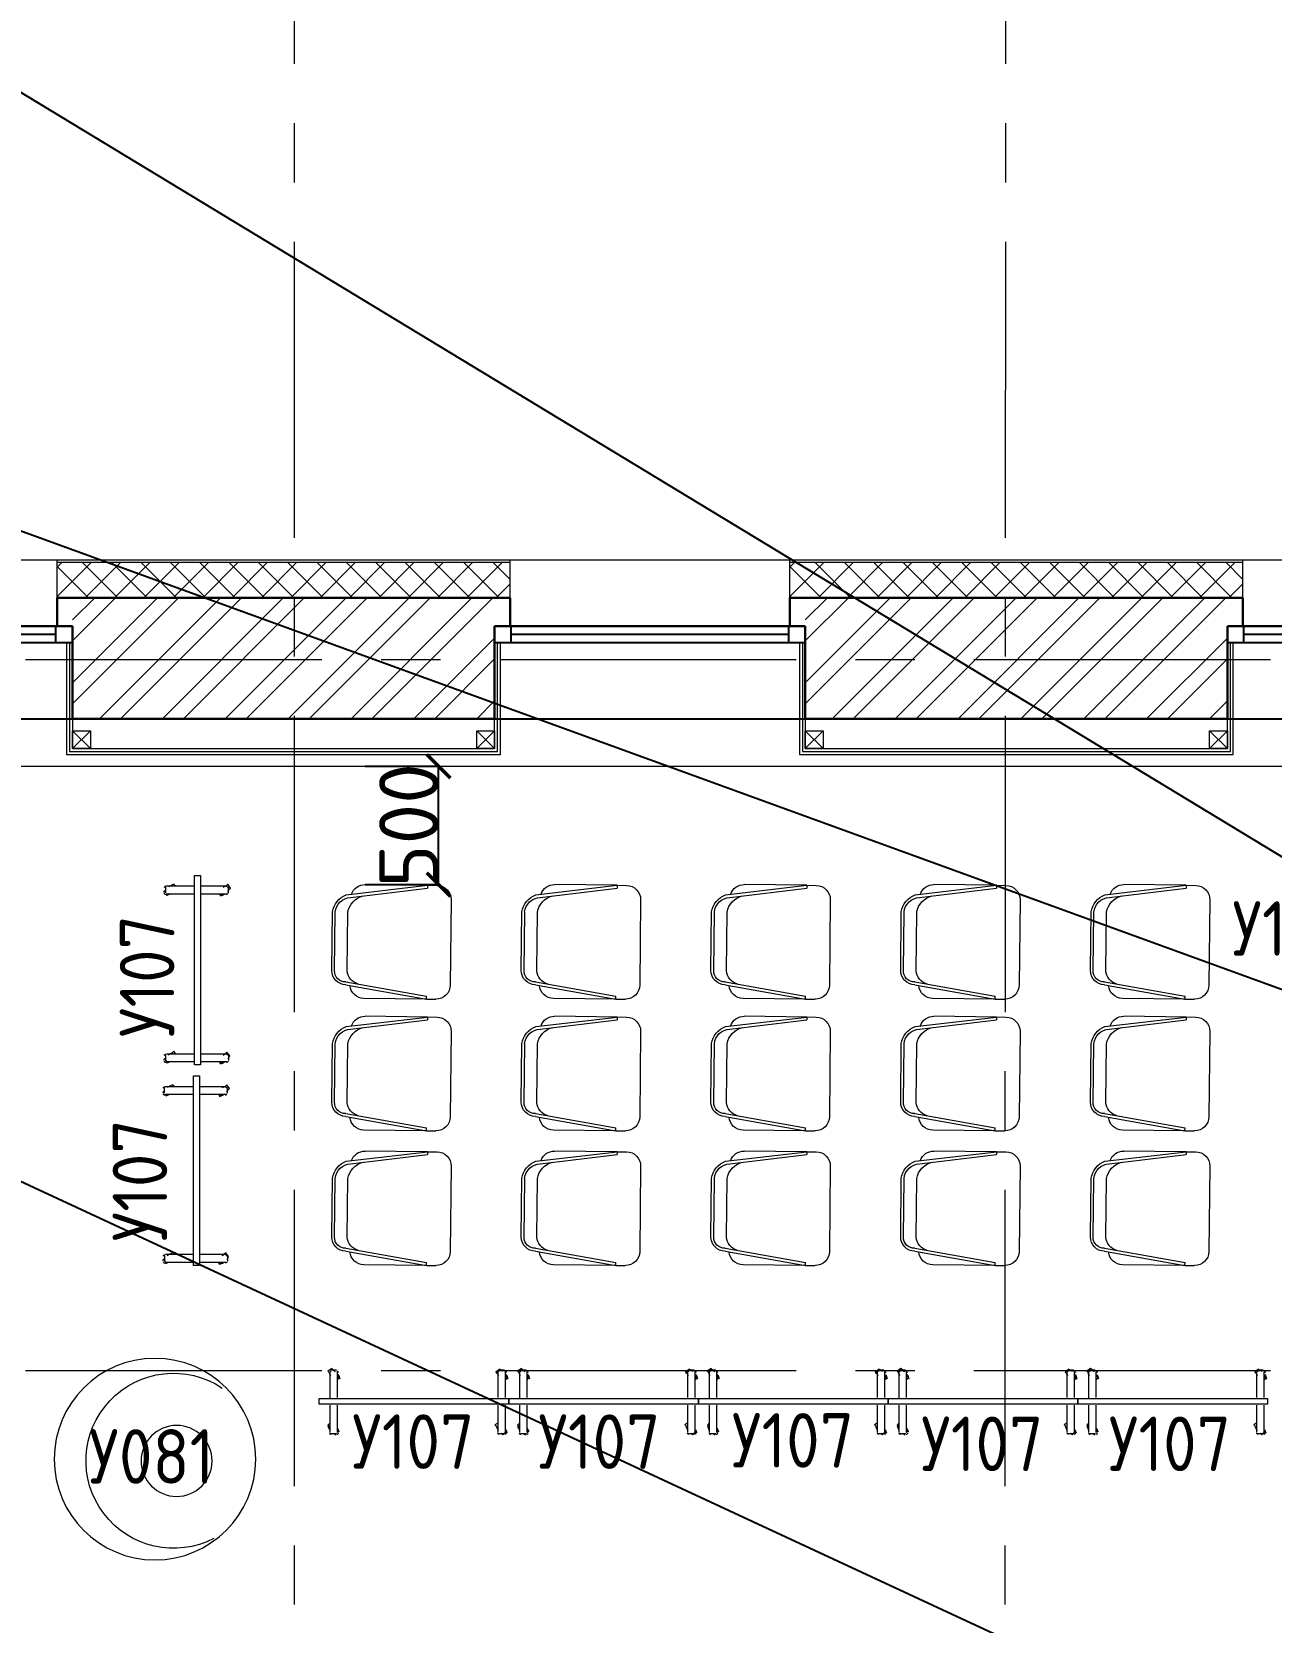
# Model space of a CAD drawing. Header units: millimetres. Extents: x -8417289 to 9420486, y 0 to 166066.
# Drawn here: x 65536 to 70762, y 126539 to 133249 of the extents above; entities that cross this region are included whole.
import ezdxf
from ezdxf import colors
from ezdxf.entities.mleader import LeaderData, LeaderLine
from ezdxf.math import Vec2, Vec3

# ---------------------------------------------------------------- set-up
doc = ezdxf.new("R2010")
doc.units = ezdxf.units.MM
doc.header["$MEASUREMENT"] = 0
doc.header["$PDMODE"] = 3
doc.header["$PDSIZE"] = -4
doc.linetypes.add('CENTER', pattern=[2, 1.25, -0.25, 0.25, -0.25])
doc.layers.get('0').update_dxf_attribs({"color": 250, "lineweight": 9})
doc.layers.get('Defpoints').update_dxf_attribs({"color": 6})
for name, color, linetype, lineweight in [('_0', 250, 'Continuous', 9), ('АР_Навесной фасад', 147, 'Continuous', 5), ('АР_Оси', 195, 'Continuous', 9), ('АР_Подоконники', 163, 'Continuous', 9), ('АР_Сущ Несущая стена', 216, 'Continuous', 30), ('АР_Утеплитель', 250, 'Continuous', 9), ('АР_Штриховка кирпич', 250, 'Continuous', 9), ('ТХ_мебель передв', 250, 'Continuous', 13), ('ТХ_мебель_библ', 250, 'Continuous', 13)]:
    doc.layers.add(name, color=color, linetype=linetype, lineweight=lineweight)
for name, color, linetype in [('АР_новое окно', 155, 'Continuous'), ('ТХ_мебель_библ_поз', 47, 'Continuous'), ('ТХ_привязки ЭО', 96, 'Continuous'), ('ТХ_привязки_СС', 3, 'Continuous'), ('ТХ_размеры', 240, 'Continuous')]:
    doc.layers.add(name, color=color, linetype=linetype)
doc.layers.add('ТХ_Задание КР', color=7, linetype='Continuous', true_color=0x9a5430)
doc.styles.add('ISOCPEUR', font='isocpeur.TTF')
doc.styles.add('ISOCPEUR_1', font='isocpeur.TTF', dxfattribs={"width": 0.9, "height": 250})
doc.styles.add('ГОСТ 2.304', font='isocpeur.TTF', dxfattribs={"width": 0.7})
doc.dimstyles.new('Копия SPDS', dxfattribs={"dimtxt": 250, "dimasz": 100, "dimexe": 0.5, "dimexo": 0.625, "dimtad": 1, "dimdec": 0, "dimrnd": 10, "dimtxsty": 'ISOCPEUR', "dimblk": 'ARCHTICK', "dimcen": 2.5, "dimdle": 0.5, "dimclrd": 256, "dimclre": 256, "dimclrt": 256, "dimadec": 0, "dimazin": 2, "dimtfac": 0.75, "dimtdec": 0, "dimtmove": 1, "dimatfit": 3, "dimfxl": 1, "dimtolj": 1, "dimarcsym": 1})

# ---------------------------------------------------------------- blocks, each defined once
blk = doc.blocks.new('*U156')
at = {"layer": 'АР_новое окно', "lineweight": 20}
for p, q in [((0, 1310), (-70, 1310)), ((0, 0), (-70, 0))]:
    blk.add_line(p, q, dxfattribs=at)
at = {"layer": 'АР_новое окно'}
for p, q in [((-70, 1310), (-70, 0)), ((-70, 0), (-70, 1310)), ((0, 1310), (0, 0)), ((0, 1240), (-70, 1240)), ((-35, 1240), (-35, 70)), ((0, 70), (-70, 70))]:
    blk.add_line(p, q, dxfattribs=at)
blk = doc.blocks.new('A$Ce02d65bd')
at = {"ltscale": 100}
for points in [[(0, 0), (0, 75), (75, 75), (75, 0), (0, 0)], [(0, 0), (75, 75)], [(0, 75), (75, 0)]]:
    blk.add_lwpolyline(points, dxfattribs=at)
blk = doc.blocks.new('frecn gthtujhjlrf 800')
at = {"lineweight": 0}
blk.add_lwpolyline([(-5203.9, 59070.7, 0.044658), (-5197.6, 59061.7), (-5201.6, 59065.6), (-5189.6, 59081.6), (-5185.6, 59077.6)], format="xyb", dxfattribs=at)
for points in [[(-5197.6, 59049.7), (-5197.6, 59073.6)], [(-5193.6, 59077.6), (-5078, 59077.5)], [(-5078.1, 59045.6), (-5193.6, 59045.7)], [(-5153.8, 59045.7), (-5161.8, 59033.7), (-5173.7, 59045.7)], [(-4938.6, 59045.5), (-5046.2, 59045.6)], [(-5046.1, 59077.5), (-4938.5, 59077.4)], [(-4970.4, 59077.4), (-4966.4, 59085.4), (-4954.5, 59077.4)], [(-4930.6, 59057.5), (-4926.6, 59053.5), (-4938.6, 59037.6), (-4946.5, 59045.5)], [(-4930.6, 59073.4), (-4930.6, 59049.5)], [(-5181.9, 58369.1), (-5189.9, 58377.1), (-5193.9, 58369.1), (-5078.3, 58369)], [(-4970.7, 58369), (-4962.7, 58376.9), (-4954.8, 58369)], [(-5197.9, 58341.2), (-5197.9, 58365.1), (-5201.9, 58361.1), (-5197.9, 58357.2)], [(-5078.3, 58337.2), (-5193.9, 58337.2)], [(-5154.1, 58337.2), (-5162, 58329.2), (-5174, 58337.2)], [(-4938.9, 58337.1), (-5046.5, 58337.1)], [(-5046.4, 58369), (-4938.8, 58368.9)], [(-4930.9, 58353), (-4922.9, 58345), (-4934.9, 58329.1), (-4942.8, 58337.1)], [(-4930.9, 58364.9), (-4930.9, 58341)]]:
    blk.add_lwpolyline(points, dxfattribs=at)
blk.add_lwpolyline([(-5074.6, 58291.6), (-5049.6, 58291.6), (-5049.6, 59091.6), (-5074.6, 59091.6)], close=True)
for centre, radius, start, end in [((-5195.6, 59075.6), 5.98, 89.96162, 179.9619), ((-5195.6, 59051.7), 5.98, 179.96162, 269.9619), ((-5207.6, 59027.8), 57.8, 62.29255, 76.60243), ((-5151.7, 59095.5), 57.8, 234.11356, 256.60228), ((-4980.4, 59031.6), 57.8, 56.74447, 76.60244), ((-4924.6, 59099.3), 57.8, 239.233, 256.60239), ((-4940.6, 59051.5), 5.98, 269.96162, 359.9619), ((-4940.5, 59075.4), 5.98, 359.96162, 89.9619), ((-4980.4, 59031.6), 57.8, 25.43903, 38.1777), ((-5203.9, 58319.3), 57.8, 59.42525, 76.60232), ((-4980.7, 58323.1), 57.8, 55.98102, 76.60235), ((-5152, 58387), 57.8, 205.43892, 212.84397), ((-5195.9, 58367.1), 5.98, 89.96162, 179.9619), ((-5195.9, 58343.2), 5.98, 179.96162, 269.9619), ((-5152, 58387), 57.8, 236.56888, 256.6024), ((-4924.9, 58390.9), 57.8, 240.07353, 256.60241), ((-4940.8, 58366.9), 5.98, 359.96162, 89.9619), ((-4940.8, 58343), 5.98, 269.96162, 359.9619), ((-4980.7, 58323.1), 57.8, 25.43882, 39.82591)]:
    blk.add_arc(centre, radius, start, end, dxfattribs=at)
blk = doc.blocks.new('стул буфетный')
for p, q in [((29962.5, -82077.5), (29916.6, -82077.5)), ((29956.6, -82077.5), (29956.6, -82089.9)), ((30298.9, -82121.3), (29956.6, -82077.5)), ((29956.6, -82077.5), (30220, -82077.5)), ((30281, -82132.1), (29956.6, -82089.9)), ((29856.6, -82137.5), (29856.6, -82497.5)), ((30291.6, -82441.4), (30291.6, -82194.5)), ((30345, -82441.4), (30345, -82194.5)), ((30356.6, -82441), (30356.6, -82194.1)), ((30296.6, -82488.7), (29956.6, -82545.2)), ((30296.6, -82501), (29956.6, -82557.5)), ((29956.6, -82557.5), (29916.6, -82557.5)), ((29956.6, -82557.5), (29956.6, -82545.2)), ((29956.6, -82557.5), (30220, -82557.5))]:
    blk.add_line(p, q)
for centre, radius, start, end in [((29916.6, -82137.5), 60, 90, 180), ((30220, -82137.5), 60, 18.52036, 90), ((30206.4, -82208.8), 86.4, 9.54086, 75.19327), ((30265.5, -82206.9), 91.9, 8.03783, 68.67467), ((30276.4, -82200.9), 69, 5.33572, 86.14288), ((30227.2, -82434.9), 64.7, 285.56458, 354.30994), ((30296.6, -82441), 60, 270, 0), ((30298.7, -82442.3), 46.4, 267.3874, 1.19497), ((29916.6, -82497.5), 60, 180, 270), ((30220, -82497.5), 60, 270, 354.01307)]:
    blk.add_arc(centre, radius, start, end)
blk = doc.blocks.new('пуф мешок д850')
for centre, radius in [((-5916.6, 23036.1), 425), ((-6008, 23029.4), 149.7)]:
    blk.add_circle(centre, radius)
blk.add_arc((-5995.2, 23029.9), 369.3, 241.95581, 123.21955)
blk = doc.blocks.new('_ArchTick')
at = {"color": 0, "linetype": 'ByBlock', "const_width": 0.15}
blk.add_lwpolyline([(-0.5, -0.5), (0.5, 0.5)], dxfattribs=at)
blk = doc.blocks.new('*D2197')
at = {"layer": 'Defpoints', "color": 0, "lineweight": 13, "transparency": 16777216}
for p in [(66941.1, 130150.6), (67251, 130150.6), (66941.1, 129650.7)]:
    blk.add_point(p, dxfattribs=at)
at = {"layer": 'ТХ_размеры', "lineweight": -2, "transparency": 16777216}
for p, q in [((66941.7, 130150.6), (67251.5, 130150.6)), ((67251, 129650.2), (67251, 130151.1)), ((66941.7, 129650.7), (67251.5, 129650.7))]:
    blk.add_line(p, q, dxfattribs=at)
at = {"layer": 'ТХ_размеры', "lineweight": -2, "transparency": 16777216, "xscale": 100, "yscale": 100, "zscale": 100}
for p, rotation in [((67251, 130150.6), 90), ((67251, 129650.7), 270)]:
    blk.add_blockref('_ArchTick', p, dxfattribs=dict(at, rotation=rotation))
at = {"layer": 'ТХ_размеры', "transparency": 16777216, "insert": (67125.4, 129900.7), "char_height": 250, "attachment_point": 5, "rotation": 90, "style": 'ISOCPEUR'}
blk.add_mtext('\\A1;500', dxfattribs=at)
blk = doc.blocks.new('_DotBlank')
at = {"color": 0, "linetype": 'ByBlock', "lineweight": -2}
blk.add_line((-0.5, 0), (-1, 0), dxfattribs=at)
blk.add_circle((0, 0), 0.5, dxfattribs=at)
blk = doc.blocks.new('_None')

msp = doc.modelspace()

# ---------------------------------------------------------------- hatches: boundary and pattern name
at = {"layer": 'АР_Утеплитель', "ltscale": 100}
h = msp.add_hatch(dxfattribs=at)
h.set_pattern_fill('ANSI37', color=256, scale=700)
h.set_pattern_definition([(45, (-910817.575, 166752.83), (-61.871843, 61.871843), []), (135, (-910817.575, 166752.83), (-61.871843, -61.871843), [])])
h.paths.add_polyline_path([(67552.4, 130860.7), (65642.4, 130860.7), (65642.4, 131010.7), (67552.4, 131010.7)])
h = msp.add_hatch(dxfattribs=at)
h.set_pattern_fill('ANSI37', color=256, scale=700)
h.set_pattern_definition([(45, (-907727.575, 166752.83), (-61.871843, 61.871843), []), (135, (-907727.575, 166752.83), (-61.871843, -61.871843), [])])
h.paths.add_polyline_path([(70642.4, 130860.7), (68732.4, 130860.7), (68732.4, 131010.7), (70642.4, 131010.7)])
at = {"layer": 'АР_Штриховка кирпич', "ltscale": 100}
h = msp.add_hatch(dxfattribs=at)
h.set_pattern_fill('ANSI32', color=256, scale=500)
h.set_pattern_definition([(45, (-932572.25, 167426.86), (-132.58252, 132.58252), []), (45, (-932483.86, 167426.86), (-132.58252, 132.58252), [])])
h.paths.add_polyline_path([(67487.4, 130860.7), (65707.4, 130860.7), (65707.4, 130350.7), (67487.4, 130350.7)])
h = msp.add_hatch(dxfattribs=at)
h.set_pattern_fill('ANSI32', color=256, scale=500)
h.set_pattern_definition([(45, (-929482.25, 167426.86), (-132.58252, 132.58252), []), (45, (-929393.86, 167426.86), (-132.58252, 132.58252), [])])
h.paths.add_polyline_path([(70577.4, 130860.7), (68797.4, 130860.7), (68797.4, 130350.7), (70577.4, 130350.7)])

# ---------------------------------------------------------------- linework, layer by layer
for points in [[(65707.4, 130741.8), (65707.4, 130225), (67487.4, 130225), (67487.4, 130602.8)], [(68797.4, 130741.8), (68797.4, 130225), (70577.4, 130225), (70577.4, 130602.8)], [(65682.4, 130671.8), (65682.4, 130200), (67512.4, 130200), (67512.4, 130671.8)], [(65694.9, 130671.8), (65694.9, 130212.5), (67499.9, 130212.5), (67499.9, 130671.8)], [(68772.4, 130671.8), (68772.4, 130200), (70602.4, 130200), (70602.4, 130671.8)], [(68784.9, 130671.8), (68784.9, 130212.5), (70589.9, 130212.5), (70589.9, 130671.8)]]:
    msp.add_lwpolyline(points)
at = {"layer": 'АР_Навесной фасад', "ltscale": 100}
for p, q in [((63222.4, 131020.7), (73062.4, 131020.7)), ((65642.4, 131010.7), (67552.4, 131010.7)), ((68732.4, 131010.7), (70642.4, 131010.7))]:
    msp.add_line(p, q, dxfattribs=at)
at = {"layer": 'АР_Навесной фасад', "color": 18, "ltscale": 100, "true_color": 0x000000}
for points in [[(65642.4, 130860.7), (65642.4, 131020.7)], [(67552.4, 130860.7), (67552.4, 131020.7)], [(68732.4, 130860.7), (68732.4, 131020.7)], [(70642.4, 130860.7), (70642.4, 131020.7)]]:
    msp.add_lwpolyline(points, dxfattribs=at)
at = {"layer": 'АР_новое окно'}
for p, q in [((64397.4, 130350.7), (65707.4, 130350.7)), ((67487.4, 130350.7), (68797.4, 130350.7)), ((70577.4, 130350.7), (71887.4, 130350.7))]:
    msp.add_line(p, q, dxfattribs=at)
at = {"layer": 'АР_Оси', "linetype": 'CENTER', "ltscale": 1000}
for p, q in [((66642.4, 134363.2), (66642.4, 78630.8)), ((69642.4, 134363.2), (69612.4, 78630.8)), ((45508.7, 130600.7), (128687.1, 130600.7)), ((45508.7, 127600.7), (128687.1, 127600.7))]:
    msp.add_line(p, q, dxfattribs=at)
at = {"layer": 'АР_Подоконники', "ltscale": 100}
msp.add_line((63892.4, 130150.7), (72392.4, 130150.7), dxfattribs=at)
at = {"layer": 'АР_Сущ Несущая стена', "ltscale": 100}
for p, q in [((65642.4, 130860.7), (67552.4, 130860.7)), ((65642.4, 130741.8), (65642.4, 130860.7)), ((67552.4, 130741.8), (67552.4, 130860.7)), ((68732.4, 130860.7), (70642.4, 130860.7)), ((68732.4, 130741.8), (68732.4, 130860.7)), ((70642.4, 130741.8), (70642.4, 130860.7)), ((65642.4, 130741.8), (65707.4, 130741.8)), ((65707.4, 130741.8), (65707.4, 130350.7)), ((67487.4, 130741.8), (67487.4, 130350.7)), ((67487.4, 130741.8), (67552.4, 130741.8)), ((68732.4, 130741.8), (68797.4, 130741.8)), ((68797.4, 130741.8), (68797.4, 130350.7)), ((70577.4, 130741.8), (70577.4, 130350.7)), ((70577.4, 130741.8), (70642.4, 130741.8)), ((65707.4, 130350.7), (67487.4, 130350.7)), ((68797.4, 130350.7), (70577.4, 130350.7))]:
    msp.add_line(p, q, dxfattribs=at)
at = {"layer": 'АР_Сущ Несущая стена', "lineweight": 15, "ltscale": 100}
for p, q in [((64397.4, 130741.8), (65707.4, 130741.8)), ((67487.4, 130741.8), (68797.4, 130741.8)), ((70577.4, 130741.8), (71887.4, 130741.8))]:
    msp.add_line(p, q, dxfattribs=at)

# ---------------------------------------------------------------- block references
at = {"layer": '_0', "color": 1, "lineweight": -3, "ltscale": 500}
for p in [(65707.4, 130225), (67412.4, 130225), (68797.4, 130225), (70502.4, 130225)]:
    msp.add_blockref('A$Ce02d65bd', p, dxfattribs=at)
at = {"layer": 'АР_новое окно', "xscale": -1, "rotation": 90}
for p in [(65707.4, 130671.8), (68797.4, 130671.8), (71887.4, 130671.8)]:
    msp.add_blockref('*U156', p, dxfattribs=at)
at = {"layer": 'ТХ_мебель передв', "xscale": -1, "rotation": 359.4309038424467}
msp.add_blockref('пуф мешок д850', (59909.7, 104250.8), dxfattribs=at)
at = {"layer": 'ТХ_мебель_библ', "xscale": -1}
for name, p, rotation in [('frecn gthtujhjlrf 800', (71296.6, 187981.5), 180), ('стул буфетный', (98048.4, 211396), 359.3793691889006), ('стул буфетный', (98847.6, 211396), 359.3793691889006), ('стул буфетный', (99647.5, 211396), 359.3793691889006), ('стул буфетный', (100447.4, 211396), 359.3793691889006), ('стул буфетный', (101247.6, 211396), 359.3793691889006), ('стул буфетный', (98048.4, 210840.5), 359.3793691889006), ('стул буфетный', (98847.6, 210840.5), 359.3793691889006), ('стул буфетный', (99647.5, 210840.5), 359.3793691889006), ('стул буфетный', (100447.4, 210840.5), 359.3793691889006), ('стул буфетный', (101247.6, 210840.5), 359.3793691889006), ('frecn gthtujhjlrf 800', (71292.3, 187135.4), 180), ('стул буфетный', (98048.4, 210272.2), 359.3793691889006), ('стул буфетный', (98847.6, 210272.2), 359.3793691889006), ('стул буфетный', (99647.5, 210272.2), 359.3793691889006), ('стул буфетный', (100447.4, 210272.2), 359.3793691889006), ('стул буфетный', (101247.6, 210272.2), 359.3793691889006), ('frecn gthtujhjlrf 800', (8455.1, 132532.8), 270), ('frecn gthtujhjlrf 800', (9255.1, 132532.8), 270), ('frecn gthtujhjlrf 800', (10055.1, 132532.8), 270), ('frecn gthtujhjlrf 800', (10855.1, 132532.8), 270), ('frecn gthtujhjlrf 800', (11655.1, 132532.8), 270)]:
    msp.add_blockref(name, p, dxfattribs=dict(at, rotation=rotation))

# ---------------------------------------------------------------- texts
at = {"layer": 'ТХ_мебель_библ_поз', "lineweight": 0, "ltscale": 100, "transparency": 33554687, "style": 'ISOCPEUR_1', "width": 0.9}
for s, p in [('У106-15шт', (70597.2, 129350.5)), ('У107', (68486.8, 127191.1)), ('У081', (65776.9, 127123.2)), ('У107', (66885.7, 127185.9)), ('У107', (67670.3, 127185.7)), ('У107', (69285.1, 127176.5)), ('У107', (70076.3, 127176.5))]:
    msp.add_text(s, height=230, dxfattribs=at).set_placement(p)
for p in [(66136.7, 129006.1), (66106.5, 128144.6)]:
    msp.add_text('У107', height=230, rotation=90, dxfattribs=at).set_placement(p)

# ---------------------------------------------------------------- dimensions: what is measured, and where the dimension line sits
at = {"layer": 'ТХ_размеры'}
dim = msp.add_linear_dim(base=(67251, 130150.6), p1=(66941.1, 129650.7), p2=(66941.1, 130150.6), angle=90, dimstyle='Копия SPDS', dxfattribs=at)
dim.commit()
dim.dimension.update_dxf_attribs({"geometry": '*D2197', "text_midpoint": (67125.4, 129900.7)})

# ---------------------------------------------------------------- leaders
at = {"layer": 'ТХ_Задание КР', "color": 1, "ltscale": 100}
ml = msp.add_multileader_mtext('Standard', dxfattribs=at)
ml.set_content('\\pxsm1,qc;{\\C1;Зона усиления для настенного крепления фермы баскетбольной со щитом и кольцом \\Pна высоте от пола до 4,5 м от УЧП}', color=7, style='ГОСТ 2.304')
ml.set_leader_properties(color=256, lineweight=25)
ml.build(insert=Vec2(0, 0))
ml.multileader.update_dxf_attribs({"text_left_attachment_type": 6, "text_right_attachment_type": 6, "dogleg_length": 150, "arrow_head_size": 225, "scale": 75})
ctx = ml.context
ctx.base_point, ctx.scale, ctx.char_height, ctx.arrow_head_size, ctx.landing_gap_size, ctx.plane_origin = Vec3(-179600.1, 136426.3), 75, 187.5, 225, 150, Vec3(-147431, 100913)
ctx.left_attachment, ctx.right_attachment = 6, 6
notes = []
notes.append((ctx, [(0, (1, 1, 0), (-179750.1, 136426.3), (1, 0), 150, [(1, [(-182033.9, 121600.6)], 0, [])])]))
ctx.mtext.insert, ctx.mtext.width, ctx.mtext.defined_height, ctx.mtext.line_spacing_factor, ctx.mtext.flow_direction = Vec3(-179450.1, 136651.3), 4494.329, 2263.3, 0.8, 5
at = {"layer": 'ТХ_привязки ЭО'}
ml = msp.add_multileader_mtext('Standard', dxfattribs=at)
ml.set_content('\\A1;{\\fArial|b0|i0|c204|p34;Лючок в полу для подключения:\\P- 1х0,5 кВт/220В/1Ф - доп. оборудование\\P- 1х0,5 кВт/220В/1Ф  - специализированное интеракт. устр-во\\P(поз. У020а) }', color=256, style='ISOCPEUR')
ml.set_leader_properties()
ml.set_arrow_properties(name='NONE')
ml.build(insert=Vec2(0, 0))
ml.multileader.update_dxf_attribs({"text_left_attachment_type": 6, "text_right_attachment_type": 6, "dogleg_length": 0.36})
ctx = ml.context
ctx.base_point, ctx.char_height, ctx.plane_origin = Vec3(52631.6, 132925.2), 200, Vec3(50048.8, 132336.3)
ctx.left_attachment, ctx.right_attachment = 6, 6
notes.append((ctx, [(1, (1, 1, 0), (60588.9, 132925.2), (-1, 0), 0.36, [(0, [(72131.9, 128725.7)], 0, [])])]))
ctx.mtext.insert, ctx.mtext.width, ctx.mtext.flow_direction = Vec3(52633.6, 133184), 8038.268, 5
at = {"layer": 'ТХ_привязки_СС'}
ml = msp.add_multileader_mtext('Standard', dxfattribs=at)
ml.set_content('{\\fArial|b0|i0|c204|p34;Лючок в полу для подключения:\\P\\A1;специализированное интеракт. устр-во (поз. У020а):\\P\\fArial|b0|i0|c0|p34;- \\fArial|b0|i0|c204|p34;2хRJ45\\P-1х\\fArial|b0|i0|c0|p34;HDMI\\P-1\\fArial|b0|i0|c204|p34;х\\fArial|b0|i0|c0|p34;USB}', color=256, style='ISOCPEUR')
ml.set_leader_properties()
ml.set_arrow_properties(name='NONE')
ml.build(insert=Vec2(0, 0))
ml.multileader.update_dxf_attribs({"text_left_attachment_type": 6, "text_right_attachment_type": 6, "dogleg_length": 0.36})
ctx = ml.context
ctx.base_point, ctx.char_height, ctx.plane_origin = Vec3(52687, 136630), 200, Vec3(67443.7, 148607.9)
ctx.left_attachment, ctx.right_attachment = 6, 6
notes.append((ctx, [(1, (1, 1, 0), (59488.8, 136630), (-1, 0), 0.36, [(0, [(72112.4, 128976.2)], 0, [])])]))
ctx.mtext.insert, ctx.mtext.width, ctx.mtext.defined_height, ctx.mtext.flow_direction = Vec3(52689, 136870), 7626.761, 567.4, 5
ml = msp.add_multileader_mtext('Standard', dxfattribs=at)
ml.set_content('{\\fArial|b0|i0|c204|p34;Точка доступа \\fArial|b0|i0|c0|p34;Wi-Fi (\\fArial|b0|i0|c204|p34;ТД \\fArial|b0|i0|c0|p34;WiFi \\fArial|b0|i0|c204|p34;МЭШ\\fArial|b0|i0|c0|p34;)\\fArial|b0|i0|c204|p34;\\P\\A1;-\\fArial|b0|i0|c0|p34; \\fArial|b0|i0|c204|p34;1хRJ45\\P-\\fArial|b0|i0|c0|p34; H-\\fArial|b0|i0|c204|p34;не выше 150мм от уровня подвесного потолка}', color=256, style='ISOCPEUR')
ml.set_leader_properties()
ml.set_arrow_properties(name='DOTBLANK')
ml.build(insert=Vec2(0, 0))
ml.multileader.update_dxf_attribs({"text_left_attachment_type": 6, "text_right_attachment_type": 6, "dogleg_length": 0.36, "arrow_head_size": 150})
ctx = ml.context
ctx.base_point, ctx.char_height, ctx.arrow_head_size, ctx.plane_origin = Vec3(52513, 131405.7, 0), 200, 150, Vec3(50045.2, 135252.9, 0)
ctx.left_attachment, ctx.right_attachment = 6, 6
notes.append((ctx, [(1, (1, 1, 0), (59015.5, 131405.7, 0), (-1, 0), 0.36, [(3, [(72267.4, 125247.5, 0)], 0, [])])]))
ctx.mtext.insert, ctx.mtext.width, ctx.mtext.defined_height, ctx.mtext.flow_direction = Vec3(52515, 131664.5, 0), 6537.266, 183.3, 5
for ctx, leaders in notes:
    for number, flags, end, landing, length, lines in leaders:
        leader = LeaderData()
        leader.index, (leader.has_last_leader_line, leader.has_dogleg_vector, leader.attachment_direction) = number, flags
        leader.last_leader_point, leader.dogleg_vector, leader.dogleg_length = Vec3(end), Vec3(landing), length
        for number, points, colour, breaks in lines:
            line = LeaderLine()
            line.index, line.vertices, line.color, line.breaks = number, Vec3.list(points), colors.encode_raw_color(colour), breaks
            leader.lines.append(line)
        ctx.leaders.append(leader)

doc.saveas('drawing.dxf')
